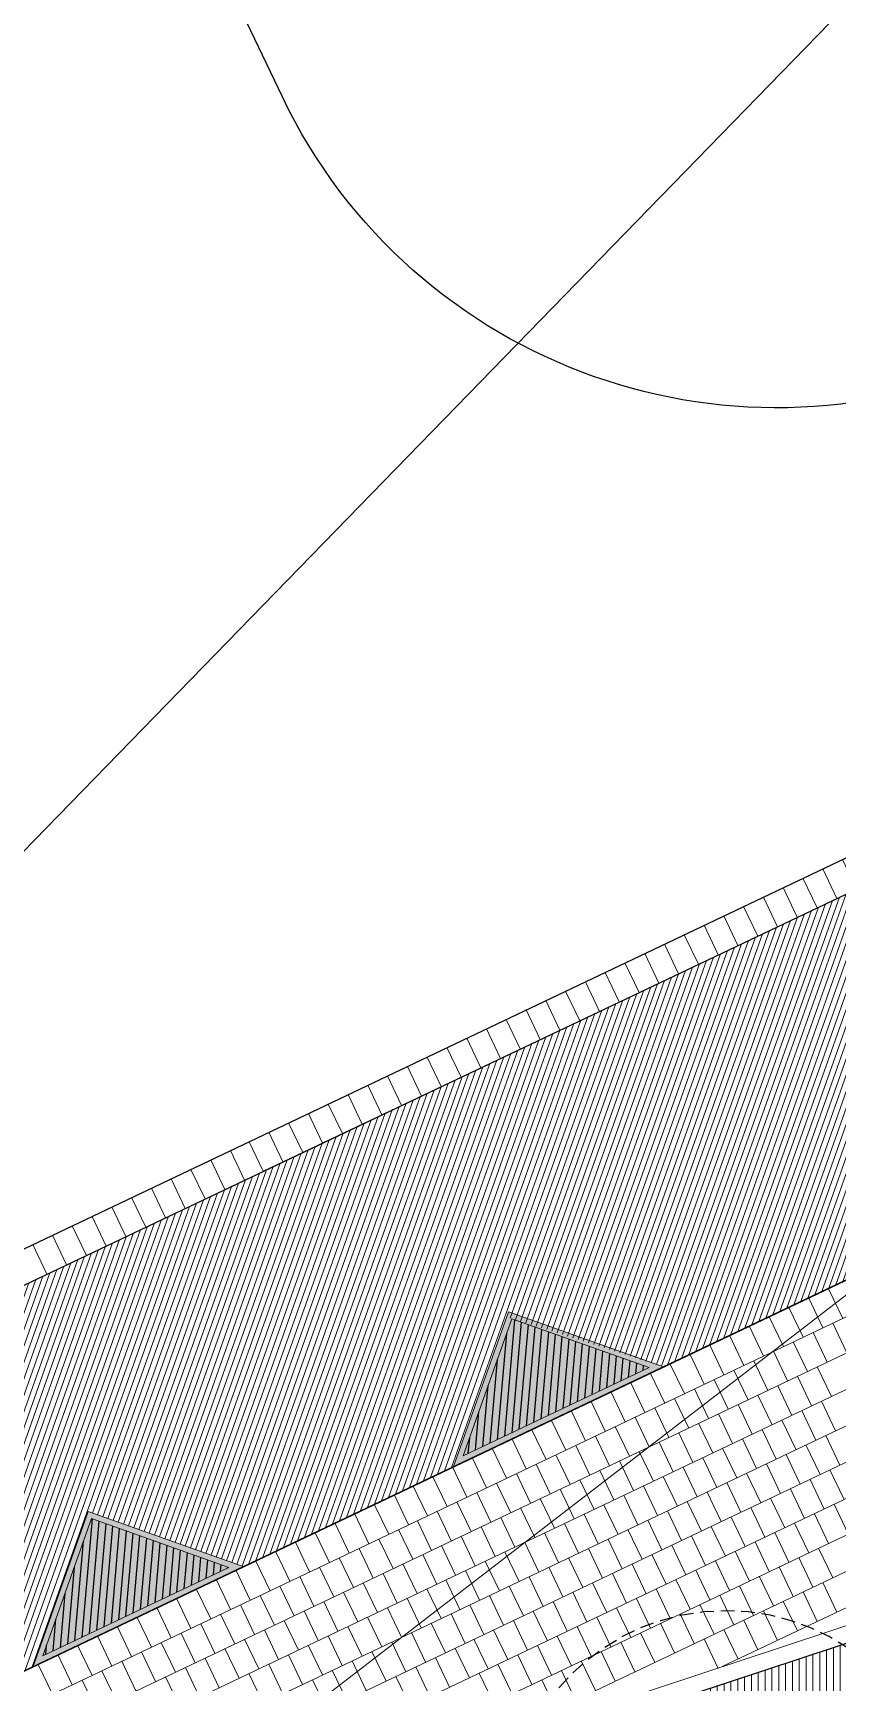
# Model space of a CAD drawing. Header units: metres. Extents: x 678805 to 1359287, y 2747329 to 5497370.
# Drawn here: x 679663.38 to 679678.06, y 2748690.67 to 2748720.8 of the extents above; entities that cross this region are included whole.
import ezdxf
from ezdxf.enums import TextEntityAlignment as Align

# ---------------------------------------------------------------- set-up
doc = ezdxf.new("R2010")
doc.units = ezdxf.units.M
doc.linetypes.add('XREF_MON_SFT_TREES$0$HIDDEN', pattern=[0.375, 0.25, -0.125])
for name, color, linetype in [('00_XREF_MON_HSC_PAVEMENT', 7, 'Continuous'), ('00_XREF_TWQ_SFT_TREES', 7, 'Continuous'), ('00_XREF_TWQ_URBAN CONTEXT', 7, 'Continuous'), ('XREF_MON_EIT SUPPORT$0$L-Límite Acera', 9, 'Continuous'), ('XREF_MON_GENERAL_LAYOUT$0$02-L-Edge Line Step -10cm', 6, 'Continuous'), ('XREF_MON_GENERAL_LAYOUT$0$02-L-Plan Change', 8, 'Continuous'), ('XREF_MON_HSC_PAVEMENT$0$03-TR-Tree Pit_Green', 74, 'Continuous'), ('XREF_MON_SFT_TREES$0$SL_TREE_CANOPY', 251, 'XREF_MON_SFT_TREES$0$HIDDEN'), ('XREF_MON_SFT_TREES$0$SL_TREE_TRUNK', 251, 'Continuous'), ('XREF_MON_URBAN CONTEXT$0$XREF_MON_EIT SUPPORT', 7, 'Continuous')]:
    doc.layers.add(name, color=color, linetype=linetype)
for name, color, linetype, true_color in [('02-L-Waterfeatures 01', 7, 'Continuous', 0x4da6ff), ('XREF_MON_HSC_PAVEMENT$0$03-TR-Tree Pit_White', 7, 'Continuous', 0xfcfcfc), ('XREF_MON_SFT_TREES$0$SL_TREE_ACACIA_NILOTICA', 7, 'Continuous', 0x264d00), ('XREF_MON_SFT_TREES$0$SL_TREE_ALBIZIA_LEBBECK', 7, 'Continuous', 0xa3a300), ('XREF_MON_SFT_TREES$0$SL_TREE_PROSOPIS_CINERARIA', 7, 'Continuous', 0x5f7f00)]:
    doc.layers.add(name, color=color, linetype=linetype, true_color=true_color)
for name, color, linetype, lineweight in [('XREF_MON_GENERAL_LAYOUT$0$02-L-Level Curves 0.25-0.75m', 33, 'Continuous', 5), ('XREF_MON_GENERAL_LAYOUT$0$02-L-Level Curves 0.50m', 33, 'Continuous', 5), ('XREF_MON_GENERAL_LAYOUT$0$02-L-Material Change', 251, 'Continuous', 5), ('XREF_MON_GENERAL_LAYOUT$0$04-BK-Tree Pit', 6, 'Continuous', 5), ('XREF_MON_HSC_PAVEMENT$0$02-L-B-Flat Bar', 251, 'Continuous', 5), ('XREF_MON_HSC_PAVEMENT$0$04-BK-Tree Pit', 6, 'Continuous', 5)]:
    doc.layers.add(name, color=color, linetype=linetype, lineweight=lineweight)
for name, color, linetype, lineweight, true_color in [('XREF_MON_HSC_PAVEMENT$0$02-L-Joints-Paviment_07_Precast Concrete Blocks 60X40', 7, 'Continuous', 5, 0x999999), ('XREF_MON_HSC_PAVEMENT$0$03-TR-Pavement_02_Sealed Gravel', 7, 'Continuous', 5, 0x38321e), ('XREF_MON_HSC_PAVEMENT$0$03-TR-Pavement_07_Precast Concrete Blocks 20X10', 7, 'Continuous', 5, 0x999999), ('XREF_MON_HSC_PAVEMENT$0$03-TR-Pavement_07_Precast Concrete Blocks 60X40', 7, 'Continuous', 5, 0x999999)]:
    doc.layers.add(name, color=color, linetype=linetype, lineweight=lineweight, true_color=true_color)
doc.layers.get('XREF_MON_SFT_TREES$0$SL_TREE_ACACIA_NILOTICA').off()
doc.layers.get('XREF_MON_SFT_TREES$0$SL_TREE_ALBIZIA_LEBBECK').off()
doc.layers.get('XREF_MON_SFT_TREES$0$SL_TREE_PROSOPIS_CINERARIA').off()
doc.styles.add('XREF_MON_GENERAL_LAYOUT$0$Standard', font='arial.ttf')

# ---------------------------------------------------------------- blocks, each defined once
blk = doc.blocks.new('XREF_MON_EIT SUPPORT')
at = {"layer": 'XREF_MON_EIT SUPPORT$0$L-Límite Acera'}
blk.add_line((679667.937, 2748719.631), (679530.238, 2749007.083), dxfattribs=at)
blk.add_lwpolyline([(679727.261, 2748748.33, -0.389611), (679722.697, 2748734.644), (679681.25, 2748714.921, -0.413377), (679667.937, 2748719.631, -0.399634)], format="xyb", dxfattribs=at)
blk = doc.blocks.new('XREF_MON_URBAN CONTEXT')
at = {"layer": 'XREF_MON_URBAN CONTEXT$0$XREF_MON_EIT SUPPORT'}
blk.add_blockref('XREF_MON_EIT SUPPORT', (0, 0), dxfattribs=at)
blk = doc.blocks.new('XREF_MON_SFT_TREES$0$Acacia_nilotica')
h = blk.add_hatch()
h.set_pattern_fill('ANSI31', color=256, scale=0.1)
edge = h.paths.add_edge_path()
edge.add_arc((0, 0), 4, 0, 360)
at = {"layer": 'XREF_MON_SFT_TREES$0$SL_TREE_TRUNK'}
h = blk.add_hatch(color=256, dxfattribs=at)
h.dxf.hatch_style = 1
edge = h.paths.add_edge_path()
edge.add_arc((0, 0), 0.25, 0, 360)
at = {"layer": 'XREF_MON_SFT_TREES$0$SL_TREE_CANOPY', "linetype": 'XREF_MON_SFT_TREES$0$HIDDEN'}
blk.add_circle((0, 0), 4, dxfattribs=at)
at = {"layer": 'XREF_MON_SFT_TREES$0$SL_TREE_TRUNK'}
blk.add_circle((0, 0), 0.25, dxfattribs=at)
blk = doc.blocks.new('XREF_MON_SFT_TREES$0$Prosopis_cineraria')
h = blk.add_hatch()
h.set_pattern_fill('ANSI31', color=256, scale=0.1)
edge = h.paths.add_edge_path()
edge.add_arc((0, 0), 4, 0, 360)
at = {"layer": 'XREF_MON_SFT_TREES$0$SL_TREE_TRUNK'}
h = blk.add_hatch(color=256, dxfattribs=at)
h.dxf.hatch_style = 1
edge = h.paths.add_edge_path()
edge.add_arc((0, 0), 0.25, 0, 360)
at = {"layer": 'XREF_MON_SFT_TREES$0$SL_TREE_CANOPY', "linetype": 'XREF_MON_SFT_TREES$0$HIDDEN'}
blk.add_circle((0, 0), 4, dxfattribs=at)
at = {"layer": 'XREF_MON_SFT_TREES$0$SL_TREE_TRUNK'}
blk.add_circle((0, 0), 0.25, dxfattribs=at)
blk = doc.blocks.new('XREF_MON_SFT_TREES$0$Albizia_lebbeck')
h = blk.add_hatch()
h.set_pattern_fill('ANSI31', color=256, scale=0.1)
edge = h.paths.add_edge_path()
edge.add_arc((0, 0), 5, -25.4481, 334.5519)
at = {"layer": 'XREF_MON_SFT_TREES$0$SL_TREE_TRUNK'}
h = blk.add_hatch(color=256, dxfattribs=at)
h.dxf.hatch_style = 1
edge = h.paths.add_edge_path()
edge.add_arc((0, 0), 0.25, 0, 360)
at = {"layer": 'XREF_MON_SFT_TREES$0$SL_TREE_CANOPY', "linetype": 'XREF_MON_SFT_TREES$0$HIDDEN'}
blk.add_circle((0, 0), 5, dxfattribs=at)
at = {"layer": 'XREF_MON_SFT_TREES$0$SL_TREE_TRUNK'}
blk.add_circle((0, 0), 0.25, dxfattribs=at)
blk = doc.blocks.new('XREF_MON_SFT_TREES')
at = {"layer": 'XREF_MON_SFT_TREES$0$SL_TREE_ACACIA_NILOTICA', "rotation": 25.44812939262281}
blk.add_blockref('XREF_MON_SFT_TREES$0$Acacia_nilotica', (679664.091, 2748686.095), dxfattribs=at)
at = {"layer": 'XREF_MON_SFT_TREES$0$SL_TREE_ALBIZIA_LEBBECK', "rotation": 25.44812939262281}
blk.add_blockref('XREF_MON_SFT_TREES$0$Albizia_lebbeck', (679683.328, 2748687.867), dxfattribs=at)
at = {"layer": 'XREF_MON_SFT_TREES$0$SL_TREE_PROSOPIS_CINERARIA', "rotation": 25.44812939262281}
blk.add_blockref('XREF_MON_SFT_TREES$0$Prosopis_cineraria', (679676.035, 2748687.978), dxfattribs=at)
blk = doc.blocks.new('XREF_MON_HSC_PAVEMENT$0$Alcorque Parking 8m2')
at = {"layer": 'XREF_MON_HSC_PAVEMENT$0$03-TR-Tree Pit_Green', "ltscale": 0.3}
h = blk.add_hatch(dxfattribs=at)
h.set_pattern_fill('ANSI31', color=256, scale=0.04, angle=40)
h.set_pattern_definition([(85, (-679726.04474, -2748720.75428), (-0.1265167266577, 0.011068779329), [])])
h.paths.add_polyline_path([(-1.079, -0.384), (2.316, 1.231), (-0.189, 2.121)])
at = {"layer": 'XREF_MON_HSC_PAVEMENT$0$03-TR-Tree Pit_White'}
h = blk.add_hatch(color=256, dxfattribs=at)
h.dxf.hatch_style = 1
h.paths.add_polyline_path([(-1.254, -0.578), (2.577, 1.245), (-0.25, 2.249)])
blk = doc.blocks.new('*U473')
at = {"layer": 'XREF_MON_HSC_PAVEMENT$0$02-L-Joints-Paviment_07_Precast Concrete Blocks 60X40'}
blk.add_lwpolyline([(0, 0), (0, 0.599)], dxfattribs=at)
blk = doc.blocks.new('*U474')
at = {"layer": 'XREF_MON_HSC_PAVEMENT$0$02-L-Joints-Paviment_07_Precast Concrete Blocks 60X40', "color": 0, "linetype": 'ByBlock', "lineweight": -2, "transparency": 16777216, "rotation": 25.44810013302484}
for p in [(679667.247, 2748699.841), (679666.525, 2748699.497), (679666.886, 2748699.669), (679666.163, 2748699.325), (679665.441, 2748698.981), (679665.802, 2748699.153), (679664.719, 2748698.637), (679665.08, 2748698.809), (679663.996, 2748698.294), (679664.357, 2748698.466), (679663.635, 2748698.122)]:
    blk.add_blockref('*U473', p, dxfattribs=at)
blk = doc.blocks.new('*U475')
at = {"layer": 'XREF_MON_HSC_PAVEMENT$0$02-L-Joints-Paviment_07_Precast Concrete Blocks 60X40'}
blk.add_lwpolyline([(0, -0.599), (0, 0)], dxfattribs=at)
blk = doc.blocks.new('*U476')
at = {"layer": 'XREF_MON_HSC_PAVEMENT$0$02-L-Joints-Paviment_07_Precast Concrete Blocks 60X40', "color": 0, "linetype": 'ByBlock', "lineweight": -2, "transparency": 16777216, "rotation": 205.4481703790926}
for p in [(679685.646, 2748708.596), (679684.924, 2748708.253), (679685.285, 2748708.424), (679684.202, 2748707.909), (679684.563, 2748708.081), (679683.84, 2748707.737), (679683.118, 2748707.393), (679683.479, 2748707.565), (679682.396, 2748707.049), (679682.757, 2748707.221), (679681.673, 2748706.706), (679682.035, 2748706.878), (679681.312, 2748706.534), (679680.59, 2748706.19), (679680.951, 2748706.362), (679679.867, 2748705.846), (679680.229, 2748706.018), (679679.145, 2748705.503), (679679.506, 2748705.674), (679678.784, 2748705.331), (679678.061, 2748704.987), (679678.423, 2748705.159), (679677.339, 2748704.643), (679677.7, 2748704.815), (679676.617, 2748704.299), (679676.978, 2748704.471), (679676.256, 2748704.127), (679675.533, 2748703.784), (679675.894, 2748703.956), (679674.811, 2748703.44), (679675.172, 2748703.612), (679674.088, 2748703.096), (679674.45, 2748703.268), (679673.727, 2748702.924), (679673.005, 2748702.581), (679673.366, 2748702.752), (679672.282, 2748702.237), (679672.644, 2748702.409), (679671.56, 2748701.893), (679671.921, 2748702.065), (679671.199, 2748701.721), (679670.476, 2748701.377), (679670.838, 2748701.549), (679669.754, 2748701.034), (679670.115, 2748701.206), (679669.032, 2748700.69), (679669.393, 2748700.862), (679668.671, 2748700.518), (679667.948, 2748700.174), (679668.309, 2748700.346), (679667.587, 2748700.002)]:
    blk.add_blockref('*U475', p, dxfattribs=at)
blk = doc.blocks.new('XREF_MON_HSC_PAVEMENT')
at = {"layer": 'XREF_MON_HSC_PAVEMENT$0$03-TR-Pavement_02_Sealed Gravel', "linetype": 'Continuous'}
h = blk.add_hatch(dxfattribs=at)
h.set_pattern_fill('ANSI31', color=256, scale=0.0393, angle=45)
h.set_pattern_definition([(90, (652974.11672, 2717198.73223), (-0.1247775, 0), [])])
h.paths.add_polyline_path([(679722.263, 2748703.307), (679726.603, 2748705.358), (679728.654, 2748701.019), (679724.315, 2748698.967)])
h.paths.add_polyline_path([(679741.598, 2748685.372), (679727.674, 2748707.713), (679672.412, 2748689.462), (679674.333, 2748683.624)])
at = {"layer": 'XREF_MON_HSC_PAVEMENT$0$03-TR-Pavement_07_Precast Concrete Blocks 20X10'}
h = blk.add_hatch(dxfattribs=at)
h.set_pattern_fill('ANSI31', color=256, scale=0.0315, angle=25.5)
h.set_pattern_definition([(70.5, (0, 0), (-0.094275932128, 0.033384858509), [])])
h.paths.add_polyline_path([(679608.734, 2748671.996), (679610.533, 2748668.217), (679613.436, 2748667.186), (679617.336, 2748669.041), (679618.34, 2748671.868), (679621.167, 2748670.864), (679625.012, 2748672.694), (679626.016, 2748675.521), (679628.843, 2748674.517), (679632.688, 2748676.347), (679633.692, 2748679.174), (679636.52, 2748678.17), (679640.357, 2748679.996), (679641.368, 2748682.826), (679644.195, 2748681.823), (679648.039, 2748683.652), (679649.01, 2748686.385), (679649.043, 2748686.478), (679651.87, 2748685.474), (679655.715, 2748687.304), (679656.718, 2748690.131), (679659.546, 2748689.127), (679663.39, 2748690.957), (679664.394, 2748693.783), (679667.221, 2748692.78), (679671.065, 2748694.609), (679672.035, 2748697.341), (679674.896, 2748696.432), (679678.74, 2748698.261), (679679.745, 2748701.088), (679682.572, 2748700.084), (679686.415, 2748701.913), (679687.445, 2748704.817), (679685.646, 2748708.596)])
at = {"layer": 'XREF_MON_HSC_PAVEMENT$0$02-L-B-Flat Bar'}
blk.add_lwpolyline([(679613.436, 2748667.186), (679686.413, 2748701.912)], dxfattribs=at)
at = {"layer": 'XREF_MON_HSC_PAVEMENT$0$02-L-Joints-Paviment_07_Precast Concrete Blocks 60X40'}
for p, q in [((679667.587, 2748700.002), (679685.646, 2748708.596)), ((679608.734, 2748671.996), (679667.374, 2748699.901))]:
    blk.add_line(p, q, dxfattribs=at)
for points in [[(679677.55, 2748697.684), (679677.807, 2748697.143)], [(679677.911, 2748697.856), (679678.169, 2748697.315)], [(679676.827, 2748697.341), (679677.085, 2748696.799)], [(679677.188, 2748697.513), (679677.446, 2748696.971)], [(679676.105, 2748696.997), (679676.363, 2748696.455)], [(679676.466, 2748697.169), (679676.724, 2748696.627)], [(679677.627, 2748697.057), (679677.885, 2748696.515)], [(679677.988, 2748697.229), (679678.246, 2748696.687)], [(679675.744, 2748696.825), (679676.001, 2748696.283)], [(679676.904, 2748696.713), (679677.162, 2748696.171)], [(679677.266, 2748696.885), (679677.523, 2748696.343)], [(679675.021, 2748696.481), (679675.279, 2748695.94)], [(679675.382, 2748696.653), (679675.64, 2748696.111)], [(679676.543, 2748696.541), (679676.801, 2748695.999)], [(679677.704, 2748696.429), (679677.962, 2748695.887)], [(679674.299, 2748696.138), (679674.557, 2748695.596)], [(679674.66, 2748696.309), (679674.918, 2748695.768)], [(679675.821, 2748696.197), (679676.079, 2748695.656)], [(679676.182, 2748696.369), (679676.44, 2748695.827)], [(679676.982, 2748696.085), (679677.239, 2748695.543)], [(679677.343, 2748696.257), (679677.601, 2748695.715)], [(679673.576, 2748695.794), (679673.834, 2748695.252)], [(679673.938, 2748695.966), (679674.196, 2748695.424)], [(679675.098, 2748695.854), (679675.356, 2748695.312)], [(679675.46, 2748696.025), (679675.717, 2748695.484)], [(679676.62, 2748695.913), (679676.878, 2748695.372)], [(679677.781, 2748695.801), (679678.039, 2748695.26)], [(679673.215, 2748695.622), (679673.473, 2748695.08)], [(679674.376, 2748695.51), (679674.634, 2748694.968)], [(679674.737, 2748695.682), (679674.995, 2748695.14)], [(679675.898, 2748695.57), (679676.156, 2748695.028)], [(679676.259, 2748695.742), (679676.517, 2748695.2)], [(679677.42, 2748695.629), (679677.678, 2748695.088)], [(679672.493, 2748695.278), (679672.751, 2748694.736)], [(679672.854, 2748695.45), (679673.112, 2748694.908)], [(679674.015, 2748695.338), (679674.273, 2748694.796)], [(679675.176, 2748695.226), (679675.434, 2748694.684)], [(679675.537, 2748695.398), (679675.795, 2748694.856)], [(679676.698, 2748695.286), (679676.955, 2748694.744)], [(679677.059, 2748695.458), (679677.317, 2748694.916)], [(679671.771, 2748694.934), (679672.028, 2748694.393)], [(679672.132, 2748695.106), (679672.39, 2748694.565)], [(679673.293, 2748694.994), (679673.55, 2748694.452)], [(679673.654, 2748695.166), (679673.912, 2748694.624)], [(679674.453, 2748694.882), (679674.711, 2748694.34)], [(679674.815, 2748695.054), (679675.072, 2748694.512)], [(679675.975, 2748694.942), (679676.233, 2748694.4)], [(679676.336, 2748695.114), (679676.594, 2748694.572)], [(679677.497, 2748695.002), (679677.755, 2748694.46)], [(679677.858, 2748695.174), (679678.116, 2748694.632)], [(679671.048, 2748694.591), (679671.306, 2748694.049)], [(679671.409, 2748694.763), (679671.667, 2748694.221)], [(679672.57, 2748694.65), (679672.828, 2748694.109)], [(679672.931, 2748694.822), (679673.189, 2748694.281)], [(679674.092, 2748694.71), (679674.35, 2748694.168)], [(679675.253, 2748694.598), (679675.511, 2748694.056)], [(679675.614, 2748694.77), (679675.872, 2748694.228)], [(679676.775, 2748694.658), (679677.033, 2748694.116)], [(679677.136, 2748694.83), (679677.394, 2748694.288)], [(679670.687, 2748694.419), (679670.945, 2748693.877)], [(679671.848, 2748694.307), (679672.106, 2748693.765)], [(679672.209, 2748694.479), (679672.467, 2748693.937)], [(679673.37, 2748694.367), (679673.628, 2748693.825)], [(679673.731, 2748694.538), (679673.989, 2748693.997)], [(679674.892, 2748694.426), (679675.15, 2748693.885)], [(679676.053, 2748694.314), (679676.31, 2748693.772)], [(679676.414, 2748694.486), (679676.672, 2748693.944)], [(679677.575, 2748694.374), (679677.832, 2748693.832)], [(679677.936, 2748694.546), (679678.194, 2748694.004)], [(679669.982, 2748694.083), (679670.24, 2748693.542)], [(679670.326, 2748694.247), (679670.584, 2748693.705)], [(679671.487, 2748694.135), (679671.744, 2748693.593)], [(679672.647, 2748694.023), (679672.905, 2748693.481)], [(679673.009, 2748694.195), (679673.266, 2748693.653)], [(679674.169, 2748694.083), (679674.427, 2748693.541)], [(679674.531, 2748694.254), (679674.788, 2748693.713)], [(679675.691, 2748694.142), (679675.949, 2748693.601)], [(679676.852, 2748694.03), (679677.11, 2748693.488)], [(679677.213, 2748694.202), (679677.471, 2748693.66)], [(679669.259, 2748693.74), (679669.518, 2748693.198)], [(679669.621, 2748693.911), (679669.879, 2748693.37)], [(679670.764, 2748693.791), (679671.022, 2748693.249)], [(679671.125, 2748693.963), (679671.383, 2748693.421)], [(679671.925, 2748693.679), (679672.183, 2748693.137)], [(679672.286, 2748693.851), (679672.544, 2748693.309)], [(679673.447, 2748693.739), (679673.705, 2748693.197)], [(679673.808, 2748693.911), (679674.066, 2748693.369)], [(679674.969, 2748693.799), (679675.227, 2748693.257)], [(679675.33, 2748693.97), (679675.588, 2748693.429)], [(679676.13, 2748693.686), (679676.388, 2748693.145)], [(679676.491, 2748693.858), (679676.749, 2748693.317)], [(679677.652, 2748693.746), (679677.91, 2748693.204)], [(679678.013, 2748693.918), (679678.271, 2748693.376)], [(679668.537, 2748693.396), (679668.796, 2748692.854)], [(679668.898, 2748693.568), (679669.157, 2748693.026)], [(679670.06, 2748693.456), (679670.318, 2748692.914)], [(679670.403, 2748693.619), (679670.661, 2748693.077)], [(679671.564, 2748693.507), (679671.822, 2748692.965)], [(679672.725, 2748693.395), (679672.982, 2748692.853)], [(679673.086, 2748693.567), (679673.344, 2748693.025)], [(679674.247, 2748693.455), (679674.504, 2748692.913)], [(679674.608, 2748693.627), (679674.866, 2748693.085)], [(679675.769, 2748693.515), (679676.026, 2748692.973)], [(679676.929, 2748693.403), (679677.187, 2748692.861)], [(679677.291, 2748693.574), (679677.548, 2748693.033)], [(679668.176, 2748693.224), (679668.434, 2748692.682)], [(679669.337, 2748693.112), (679669.596, 2748692.571)], [(679669.699, 2748693.284), (679669.957, 2748692.743)], [(679670.841, 2748693.163), (679671.099, 2748692.622)], [(679671.203, 2748693.335), (679671.46, 2748692.793)], [(679672.363, 2748693.223), (679672.621, 2748692.681)], [(679673.524, 2748693.111), (679673.782, 2748692.569)], [(679673.885, 2748693.283), (679674.143, 2748692.741)], [(679675.046, 2748693.171), (679675.304, 2748692.629)], [(679675.407, 2748693.343), (679675.665, 2748692.801)], [(679676.568, 2748693.231), (679676.826, 2748692.689)], [(679677.729, 2748693.119), (679677.987, 2748692.577)], [(679667.454, 2748692.88), (679667.712, 2748692.339)], [(679667.815, 2748693.052), (679668.073, 2748692.511)], [(679668.976, 2748692.94), (679669.235, 2748692.399)], [(679670.138, 2748692.829), (679670.396, 2748692.287)], [(679670.499, 2748693), (679670.758, 2748692.459)], [(679671.641, 2748692.879), (679671.899, 2748692.338)], [(679672.002, 2748693.051), (679672.26, 2748692.509)], [(679673.163, 2748692.939), (679673.421, 2748692.397)], [(679674.324, 2748692.827), (679674.582, 2748692.285)], [(679674.685, 2748692.999), (679674.943, 2748692.457)], [(679675.846, 2748692.887), (679676.104, 2748692.345)], [(679676.207, 2748693.059), (679676.465, 2748692.517)], [(679677.007, 2748692.775), (679677.264, 2748692.233)], [(679677.368, 2748692.947), (679677.626, 2748692.405)], [(679666.731, 2748692.536), (679666.99, 2748691.995)], [(679667.092, 2748692.708), (679667.351, 2748692.167)], [(679668.254, 2748692.597), (679668.512, 2748692.055)], [(679668.615, 2748692.768), (679668.874, 2748692.227)], [(679669.415, 2748692.485), (679669.674, 2748691.943)], [(679669.777, 2748692.657), (679670.035, 2748692.115)], [(679670.919, 2748692.536), (679671.176, 2748691.994)], [(679671.28, 2748692.708), (679671.538, 2748692.166)], [(679672.441, 2748692.595), (679672.698, 2748692.054)], [(679672.802, 2748692.767), (679673.06, 2748692.226)], [(679673.601, 2748692.483), (679673.859, 2748691.942)], [(679673.963, 2748692.655), (679674.22, 2748692.113)], [(679675.123, 2748692.543), (679675.381, 2748692.001)], [(679675.485, 2748692.715), (679675.742, 2748692.173)], [(679676.645, 2748692.603), (679676.903, 2748692.061)], [(679677.806, 2748692.491), (679678.064, 2748691.949)], [(679666.009, 2748692.193), (679666.267, 2748691.651)], [(679666.37, 2748692.364), (679666.629, 2748691.823)], [(679667.531, 2748692.253), (679667.79, 2748691.711)], [(679667.893, 2748692.425), (679668.151, 2748691.883)], [(679669.054, 2748692.313), (679669.313, 2748691.771)], [(679670.216, 2748692.201), (679670.474, 2748691.66)], [(679670.577, 2748692.373), (679670.836, 2748691.832)], [(679671.718, 2748692.252), (679671.976, 2748691.71)], [(679672.079, 2748692.424), (679672.337, 2748691.882)], [(679673.24, 2748692.311), (679673.498, 2748691.77)], [(679674.401, 2748692.199), (679674.659, 2748691.658)], [(679674.762, 2748692.371), (679675.02, 2748691.829)], [(679675.923, 2748692.259), (679676.181, 2748691.717)], [(679676.284, 2748692.431), (679676.542, 2748691.889)], [(679677.445, 2748692.319), (679677.703, 2748691.777)], [(679665.648, 2748692.021), (679665.906, 2748691.479)], [(679666.809, 2748691.909), (679667.068, 2748691.368)], [(679667.17, 2748692.081), (679667.429, 2748691.539)], [(679668.332, 2748691.969), (679668.59, 2748691.428)], [(679668.693, 2748692.141), (679668.952, 2748691.6)], [(679669.855, 2748692.029), (679670.113, 2748691.488)], [(679671.016, 2748691.918), (679671.275, 2748691.376)], [(679671.357, 2748692.08), (679671.615, 2748691.538)], [(679672.518, 2748691.968), (679672.776, 2748691.426)], [(679672.879, 2748692.14), (679673.137, 2748691.598)], [(679674.04, 2748692.027), (679674.298, 2748691.486)], [(679675.201, 2748691.915), (679675.458, 2748691.374)], [(679675.562, 2748692.087), (679675.82, 2748691.545)], [(679676.723, 2748691.975), (679676.98, 2748691.433)], [(679677.084, 2748692.147), (679677.342, 2748691.605)], [(679664.925, 2748691.677), (679665.184, 2748691.136)], [(679665.286, 2748691.849), (679665.545, 2748691.307)], [(679666.448, 2748691.737), (679666.706, 2748691.196)], [(679667.609, 2748691.625), (679667.868, 2748691.084)], [(679667.971, 2748691.797), (679668.229, 2748691.256)], [(679669.132, 2748691.686), (679669.391, 2748691.144)], [(679669.493, 2748691.857), (679669.752, 2748691.316)], [(679670.294, 2748691.574), (679670.552, 2748691.032)], [(679670.655, 2748691.746), (679670.913, 2748691.204)], [(679671.795, 2748691.624), (679672.053, 2748691.082)], [(679672.157, 2748691.796), (679672.414, 2748691.254)], [(679673.317, 2748691.684), (679673.575, 2748691.142)], [(679673.679, 2748691.856), (679673.936, 2748691.314)], [(679674.478, 2748691.572), (679674.736, 2748691.03)], [(679674.839, 2748691.744), (679675.097, 2748691.202)], [(679676, 2748691.631), (679676.258, 2748691.09)], [(679676.361, 2748691.803), (679676.619, 2748691.262)], [(679664.203, 2748691.333), (679664.461, 2748690.792)], [(679664.564, 2748691.505), (679664.823, 2748690.964)], [(679665.726, 2748691.393), (679665.984, 2748690.852)], [(679666.087, 2748691.565), (679666.345, 2748691.024)], [(679666.887, 2748691.282), (679667.146, 2748690.74)], [(679667.248, 2748691.454), (679667.507, 2748690.912)], [(679668.41, 2748691.342), (679668.668, 2748690.8)], [(679668.771, 2748691.514), (679669.03, 2748690.972)], [(679669.933, 2748691.402), (679670.191, 2748690.86)], [(679671.094, 2748691.29), (679671.353, 2748690.749)], [(679671.434, 2748691.452), (679671.692, 2748690.91)], [(679672.595, 2748691.34), (679672.853, 2748690.798)], [(679672.956, 2748691.512), (679673.214, 2748690.97)], [(679674.117, 2748691.4), (679674.375, 2748690.858)], [(679675.639, 2748691.46), (679675.897, 2748690.918)], [(679663.48, 2748690.989), (679663.739, 2748690.448)], [(679663.842, 2748691.161), (679664.1, 2748690.62)], [(679665.003, 2748691.05), (679665.262, 2748690.508)], [(679665.364, 2748691.221), (679665.623, 2748690.68)], [(679666.526, 2748691.11), (679666.784, 2748690.568)], [(679667.687, 2748690.998), (679667.946, 2748690.457)], [(679668.049, 2748691.17), (679668.307, 2748690.628)], [(679669.21, 2748691.058), (679669.469, 2748690.517)], [(679669.571, 2748691.23), (679669.83, 2748690.689)], [(679670.733, 2748691.118), (679670.991, 2748690.577)], [(679671.873, 2748690.996), (679672.131, 2748690.454)], [(679672.234, 2748691.168), (679672.492, 2748690.626)], [(679673.395, 2748691.056), (679673.652, 2748690.514)], [(679673.756, 2748691.228), (679674.014, 2748690.686)], [(679664.281, 2748690.706), (679664.539, 2748690.164)], [(679664.642, 2748690.878), (679664.901, 2748690.336)], [(679665.804, 2748690.766), (679666.062, 2748690.225)], [(679666.165, 2748690.938), (679666.423, 2748690.396)], [(679667.326, 2748690.826), (679667.585, 2748690.285)], [(679668.488, 2748690.714), (679668.746, 2748690.173)], [(679668.849, 2748690.886), (679669.108, 2748690.345)], [(679670.01, 2748690.775), (679670.269, 2748690.233)], [(679670.372, 2748690.946), (679670.63, 2748690.405)], [(679671.533, 2748690.835), (679671.792, 2748690.293)], [(679672.672, 2748690.712), (679672.93, 2748690.17)], [(679673.033, 2748690.884), (679673.291, 2748690.342)]]:
    blk.add_lwpolyline(points, dxfattribs=at)
at = {"layer": 'XREF_MON_HSC_PAVEMENT$0$03-TR-Pavement_07_Precast Concrete Blocks 60X40'}
for p, q in [((679602.439, 2748661.942), (679961.734, 2748832.918)), ((679602.698, 2748661.401), (679961.992, 2748832.376)), ((679602.956, 2748660.859), (679962.25, 2748831.835)), ((679603.215, 2748660.318), (679962.509, 2748831.293)), ((679603.474, 2748659.776), (679962.768, 2748830.752)), ((679603.732, 2748659.235), (679963.026, 2748830.21)), ((679603.991, 2748658.694), (679732.011, 2748719.614)), ((679664.567, 2748686.855), (679732.269, 2748719.072)), ((679664.825, 2748686.314), (679683.405, 2748695.155)), ((679675.969, 2748690.952), (679683.662, 2748694.613))]:
    blk.add_line(p, q, dxfattribs=at)
at = {"layer": 'XREF_MON_HSC_PAVEMENT$0$02-L-Joints-Paviment_07_Precast Concrete Blocks 60X40'}
for name in ['*U476', '*U474']:
    blk.add_blockref(name, (0, 0), dxfattribs=at)
at = {"layer": 'XREF_MON_HSC_PAVEMENT$0$04-BK-Tree Pit'}
for p in [(679672.318, 2748695.187), (679664.642, 2748691.535)]:
    blk.add_blockref('XREF_MON_HSC_PAVEMENT$0$Alcorque Parking 8m2', p, dxfattribs=at)
blk = doc.blocks.new('XREF_MON_GENERAL_LAYOUT$0$Alcorque Parking 8m2')
blk.add_lwpolyline([(2.316, 1.231), (-0.189, 2.121), (-1.079, -0.384)], close=True)
at = {"layer": 'XREF_MON_GENERAL_LAYOUT$0$02-L-Material Change'}
blk.add_lwpolyline([(2.577, 1.245), (-0.25, 2.249), (-1.254, -0.578)], close=True, dxfattribs=at)
blk = doc.blocks.new('XREF_MON_GENERAL_LAYOUT')
at = {"layer": 'XREF_MON_GENERAL_LAYOUT$0$02-L-Edge Line Step -10cm'}
blk.add_line((679672.413, 2748689.46), (679727.674, 2748707.713), dxfattribs=at)
at = {"layer": 'XREF_MON_GENERAL_LAYOUT$0$02-L-Level Curves 0.25-0.75m', "ltscale": 0.3}
blk.add_lwpolyline([(679697.45, 2748714.878), (679703.09, 2748716.897), (679638.582, 2748667.194)], dxfattribs=at)
at = {"layer": 'XREF_MON_GENERAL_LAYOUT$0$02-L-Level Curves 0.50m', "ltscale": 0.3}
blk.add_line((679679.696, 2748722.798), (679650.057, 2748692.325), dxfattribs=at)
at = {"layer": 'XREF_MON_GENERAL_LAYOUT$0$02-L-Material Change'}
blk.add_line((679672.222, 2748689.715), (679727.609, 2748708.007), dxfattribs=at)
at = {"layer": 'XREF_MON_GENERAL_LAYOUT$0$02-L-Material Change', "ltscale": 0.3}
blk.add_lwpolyline([(679686.414, 2748701.914), (679613.436, 2748667.186)], dxfattribs=at)
at = {"layer": 'XREF_MON_GENERAL_LAYOUT$0$02-L-Plan Change'}
for p, q in [((679608.838, 2748672.71), (679685.027, 2748708.966)), ((679609.095, 2748672.168, 0), (679685.285, 2748708.424))]:
    blk.add_line(p, q, dxfattribs=at)
at = {"layer": 'XREF_MON_GENERAL_LAYOUT$0$04-BK-Tree Pit'}
for p in [(679672.318, 2748695.187), (679664.642, 2748691.535)]:
    blk.add_blockref('XREF_MON_GENERAL_LAYOUT$0$Alcorque Parking 8m2', p, dxfattribs=at)
at = {"style": 'XREF_MON_GENERAL_LAYOUT$0$Standard'}
for tag, rotation, p in [('604,00', 330.2643, (679905.77, 2748776.558)), ('603,00', 330.2643, (679901.861, 2748753.477)), ('600,00', 133.826, (679944.597, 2748745.153)), ('602,00', 330.2643, (679883.319, 2748738.727)), ('601,00', 117.8906, (679920.972, 2748732.87)), ('601,00', 330.2643, (679864.777, 2748723.976)), ('600,00', 40.8833, (679777.405, 2748705.444, 1.17)), ('602,00', 330.2643, (679941.275, 2748705.483)), ('601,00', 40.8833, (679701.798, 2748703.889, 1.17)), ('598,00', 62.091, (679810.267, 2748702.619)), ('600,00', 330.2643, (679877.781, 2748691.131)), ('600,00', 19.5511, (679920.444, 2748685.496)), ('601,00', 330.2643, (679934.813, 2748683.804)), ('599,00', 330.2643, (679854.567, 2748679.061)), ('600,00', 88.3928, (679743.913, 2748675.572)), ('599,00', 20.6086, (679924.26, 2748675.216)), ('601,00', 88.3928, (679728.035, 2748671.318, -2)), ('602,00', 88.3928, (679711.826, 2748665.966, -1)), ('603,00', 88.3928, (679695.615, 2748660.611)), ('599,00', 40.8833, (679788.807, 2748655.829, 1.17)), ('601,00', 40.8833, (679627.612, 2748644.603, 1.17)), ('603,00', 41.7058, (679702.499, 2748628.484, 1.17)), ('600,00', 40.8833, (679645.925, 2748597.926, 1.17)), ('599,00', 34.2277, (679673.574, 2748555.136, 5.34))]:
    blk.add_attdef(tag, text='', height=1, rotation=rotation, dxfattribs=at).set_placement(p, align=Align.MIDDLE)
at = {"ltscale": 0.3, "style": 'XREF_MON_GENERAL_LAYOUT$0$Standard'}
for tag, rotation, p in [('603,50', 330.2643, (679911.501, 2748760.57)), ('602,50', 330.2643, (679892.865, 2748745.846)), ('600,50', 133.826, (679933.048, 2748738.729)), ('601,50', 330.2643, (679873.581, 2748731.671)), ('601,50', 101.2857, (679909.522, 2748726.945)), ('602,50', 330.2643, (679948.625, 2748713.86)), ('600,50', 39.606, (679743.243, 2748706.971)), ('600,50', 330.2643, (679880.266, 2748702.726)), ('600,50', 17.3537, (679917.615, 2748690.554)), ('599,50', 330.2643, (679867.197, 2748684.716)), ('599,50', 18.8944, (679921.71, 2748680.578)), ('599,50', 39.606, (679778.991, 2748677.241)), ('600,50', 88.3928, (679735.925, 2748673.586)), ('601,50', 88.3928, (679719.906, 2748668.581)), ('602,50', 88.3928, (679703.474, 2748663.452)), ('598,50', 330.2643, (679861.765, 2748662.397)), ('601,50', 39.606, (679610.513, 2748662.061)), ('600,00', 41.7058, (679752.308, 2748637.685)), ('601,00', 41.7058, (679736.044, 2748634.538)), ('599,00', 35.0835, (679763.043, 2748634.415, 1.17)), ('602,00', 41.7058, (679720.174, 2748633.096, 1.17)), ('600,00', 35.0835, (679747.063, 2748629.903, 1.17)), ('601,00', 35.0835, (679731.246, 2748625.239, 1.17)), ('600,50', 39.606, (679636.92, 2748621.339)), ('602,00', 35.0835, (679715.4, 2748620.639, 1.17)), ('599,50', 28.7604, (679659.482, 2748574.323))]:
    blk.add_attdef(tag, text='', height=1, rotation=rotation, dxfattribs=at).set_placement(p, align=Align.MIDDLE)

msp = doc.modelspace()

# ---------------------------------------------------------------- block references
at = {"layer": '00_XREF_MON_HSC_PAVEMENT'}
msp.add_blockref('XREF_MON_HSC_PAVEMENT', (0, 0), dxfattribs=at)
at = {"layer": '00_XREF_TWQ_SFT_TREES'}
msp.add_blockref('XREF_MON_SFT_TREES', (0, 0), dxfattribs=at)
at = {"layer": '00_XREF_TWQ_URBAN CONTEXT'}
msp.add_blockref('XREF_MON_URBAN CONTEXT', (0, 0), dxfattribs=at)
at = {"layer": '02-L-Waterfeatures 01', "color": 18, "true_color": 0x000000}
msp.add_blockref('XREF_MON_GENERAL_LAYOUT', (0, 0), dxfattribs=at)

doc.saveas('drawing.dxf')
